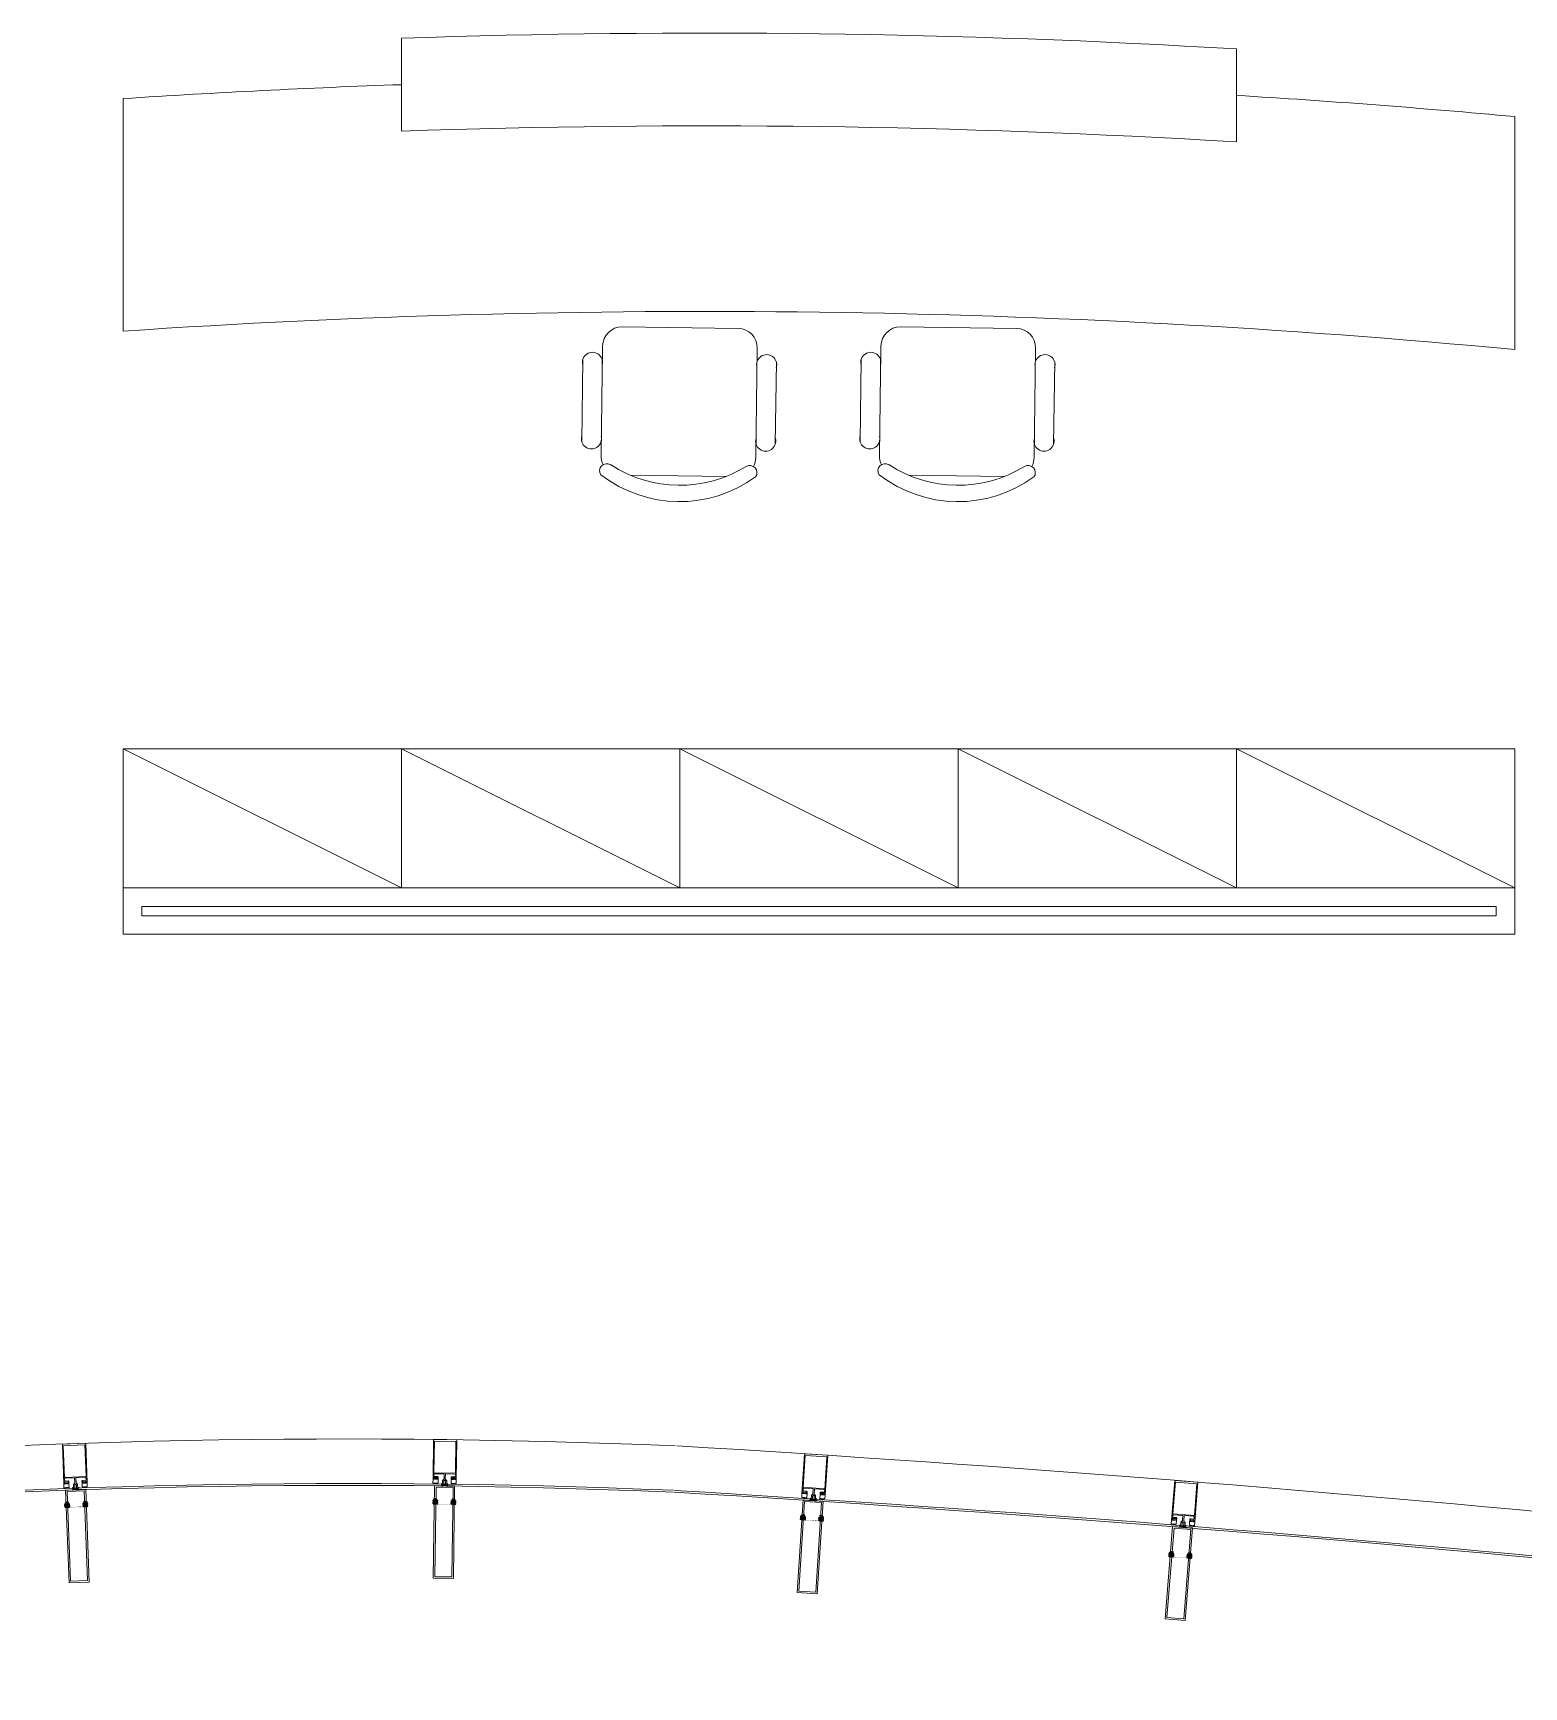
# Model space of a CAD drawing. Header units: millimetres. Extents: x 8275 to 147087, y -297470 to -191881.
# Drawn here: x 78029 to 82850, y -215011 to -209664 of the extents above; entities that cross this region are included whole.
import ezdxf

# ---------------------------------------------------------------- set-up
doc = ezdxf.new("R2010")
doc.units = ezdxf.units.MM
doc.header["$LTSCALE"] = 250
doc.header["$MEASUREMENT"] = 0
doc.layers.add('furniture', color=5, linetype='Continuous', lineweight=15)
doc.layers.add('win', color=4, linetype='Continuous', lineweight=20)

# ---------------------------------------------------------------- blocks, each defined once
blk = doc.blocks.new('CHAIR7')
for p, q in [((130.2, 382.1), (454, 382.1)), ((508, 304.8), (76.2, 304.8)), ((0, 228.6), (0, -228.6)), ((584.2, -189), (584.2, 189)), ((76.2, -304.8), (508, -304.8)), ((130.2, -381), (454, -381))]:
    blk.add_line(p, q)
for centre, radius, start, end in [((141.3, 344), 39.7, 73.7398, 286.2602), ((442.9, 344), 39.7, 253.7398, 106.2602), ((76.2, 228.6), 76.2, 90, 180), ((508, 228.6), 76.2, 62.41556, 90), ((567.6, 282.5), 27.9, 53.30994, 212.02741), ((122.5, 0), 498.9, 327.57575, 32.42425), ((177.8, 0), 508, 323.1301, 36.8699), ((76.2, -228.6), 76.2, 180, 270), ((141.3, -342.9), 39.7, 73.7398, 286.2602), ((442.9, -342.9), 39.7, 253.7398, 106.2602), ((508, -228.6), 76.2, 270, 297.58444), ((567.6, -282.5), 27.9, 147.97259, 306.69006)]:
    blk.add_arc(centre, radius, start, end)
blk = doc.blocks.new('storage')
at = {"layer": 'furniture', "linetype": 'ByBlock', "ltscale": 100}
blk.add_line((0, 450), (900, 0), dxfattribs=at)
blk.add_lwpolyline([(0, 0), (900, 0), (900, 450), (0, 450)], close=True, dxfattribs=at)

msp = doc.modelspace()

# ---------------------------------------------------------------- hatches: boundary and pattern name
at = {"layer": 'win', "extrusion": (9.77822e-05, -0.002687, 0.999996)}
h = msp.add_hatch(dxfattribs=at)
h.set_pattern_fill('AR-HBONE', color=256, scale=0.411184, angle=182.0841, style=0)
h.set_pattern_definition([(227.084094, (233868.2755, -156032.309), (0.084588303, -2.32447056), [4.934210527, -1.64473684]), (317.084094, (233867.1556, -156033.5135), (0.084588303, -2.32447056), [4.934210527, -1.64473684])])
h.paths.add_polyline_path([(78136.3, -214416.8), (78136.4, -214418.9), (78141.9, -214418.7), (78141.8, -214416.6)], flags=16)
h.paths.add_polyline_path([(78200.6, -214414.5), (78200.6, -214416.5), (78195.2, -214416.7), (78195.1, -214414.7)], flags=16)
edge = h.paths.add_edge_path()
edge.add_arc((78147.1, -214430.7), 0.685, -177.9159, 2.0841, ccw=False)
edge.add_arc((78145.7, -214430.8), 0.685, -177.9159, 2.0841, ccw=False)
edge.add_arc((78144.4, -214430.8), 0.685, -177.9159, 2.0841, ccw=False)
edge.add_arc((78143, -214430.9), 0.685, -177.9159, 2.0841, ccw=False)
edge.add_arc((78141.6, -214430.9), 0.685, -177.9159, 2.0841, ccw=False)
edge.add_arc((78140.2, -214431), 0.685, -177.9159, 2.0841, ccw=False)
edge.add_arc((78138.9, -214431), 0.685, -177.9159, 2.0841, ccw=False)
edge.add_arc((78137.5, -214431.1), 0.685, -177.9159, 2.0841, ccw=False)
edge.add_arc((78136.1, -214431.1), 0.685, -177.9159, 2.0841, ccw=False)
edge.add_arc((78134.8, -214431.2), 0.685, -177.9159, 2.0841, ccw=False)
edge.add_arc((78133.4, -214431.2), 0.685, -177.9159, 2.0841, ccw=False)
edge.add_arc((78132, -214431.3), 0.685, -177.9159, 2.0841, ccw=False)
edge.add_line((78131.3, -214431.3), (78130.9, -214419.1))
edge.add_line((78130.9, -214419.1), (78134.7, -214418.9))
edge.add_line((78134.7, -214418.9), (78134.7, -214416.9))
edge.add_line((78134.7, -214416.9), (78132.9, -214417))
edge.add_line((78132.9, -214417), (78134.4, -214413.5))
edge.add_line((78134.4, -214413.5), (78143.3, -214413.1))
edge.add_line((78143.3, -214413.1), (78145.2, -214416.5))
edge.add_line((78145.2, -214416.5), (78143.4, -214416.6))
edge.add_line((78143.4, -214416.6), (78143.5, -214418.6))
edge.add_line((78143.5, -214418.6), (78147.3, -214418.5))
edge.add_line((78147.3, -214418.5), (78147.8, -214430.7))
edge.add_arc((78190.8, -214429), 0.685, 182.0841, 362.0841)
edge.add_arc((78192.2, -214429), 0.685, 182.0841, 362.0841)
edge.add_arc((78193.6, -214428.9), 0.685, 182.0841, 362.0841)
edge.add_arc((78194.9, -214428.9), 0.685, 182.0841, 362.0841)
edge.add_arc((78196.3, -214428.8), 0.685, 182.0841, 362.0841)
edge.add_arc((78197.7, -214428.8), 0.685, 182.0841, 362.0841)
edge.add_arc((78199, -214428.7), 0.685, 182.0841, 362.0841)
edge.add_arc((78200.4, -214428.7), 0.685, 182.0841, 362.0841)
edge.add_arc((78201.8, -214428.6), 0.685, 182.0841, 362.0841)
edge.add_arc((78203.1, -214428.6), 0.685, 182.0841, 362.0841)
edge.add_arc((78204.5, -214428.5), 0.685, 182.0841, 362.0841)
edge.add_arc((78205.9, -214428.5), 0.685, 182.0841, 362.0841)
edge.add_line((78206.6, -214428.5), (78206.1, -214416.3))
edge.add_line((78206.1, -214416.3), (78202.3, -214416.5))
edge.add_line((78202.3, -214416.5), (78202.2, -214414.4))
edge.add_line((78202.2, -214414.4), (78204, -214414.4))
edge.add_line((78204, -214414.4), (78202.2, -214411))
edge.add_line((78202.2, -214411), (78193.3, -214411.3))
edge.add_line((78193.3, -214411.3), (78191.7, -214414.8))
edge.add_line((78191.7, -214414.8), (78193.4, -214414.7))
edge.add_line((78193.4, -214414.7), (78193.5, -214416.8))
edge.add_line((78193.5, -214416.8), (78189.7, -214416.9))
edge.add_line((78189.7, -214416.9), (78190.1, -214429.1))
at = {"layer": 'win', "extrusion": (-3.65573e-05, -0.002689, 0.999996)}
h = msp.add_hatch(dxfattribs=at)
h.set_pattern_fill('AR-HBONE', color=256, scale=0.411184, angle=179.221, style=0)
h.set_pattern_definition([(224.2209802, (237780.757, -163873.4179), (-0.031624517, -2.325794155), [4.934210527, -1.64473684]), (314.2209802, (237779.5782, -163874.565), (-0.031624517, -2.325794155), [4.934210527, -1.64473684])])
h.paths.add_polyline_path([(79326.9, -214406.3), (79326.8, -214408.3), (79332.3, -214408.4), (79332.4, -214406.3)], flags=16)
h.paths.add_polyline_path([(79391.2, -214407.1), (79391.2, -214409.2), (79385.7, -214409.1), (79385.7, -214407.1)], flags=16)
edge = h.paths.add_edge_path()
edge.add_arc((79337, -214420.7), 0.685, 179.221, 359.221, ccw=False)
edge.add_arc((79335.6, -214420.6), 0.685, 179.221, 359.221, ccw=False)
edge.add_arc((79334.2, -214420.6), 0.685, 179.221, 359.221, ccw=False)
edge.add_arc((79332.8, -214420.6), 0.685, 179.221, 359.221, ccw=False)
edge.add_arc((79331.5, -214420.6), 0.685, 179.221, 359.221, ccw=False)
edge.add_arc((79330.1, -214420.6), 0.685, 179.221, 359.221, ccw=False)
edge.add_arc((79328.7, -214420.5), 0.685, 179.221, 359.221, ccw=False)
edge.add_arc((79327.4, -214420.5), 0.685, 179.221, 359.221, ccw=False)
edge.add_arc((79326, -214420.5), 0.685, 179.221, 359.221, ccw=False)
edge.add_arc((79324.6, -214420.5), 0.685, 179.221, 359.221, ccw=False)
edge.add_arc((79323.3, -214420.5), 0.685, 179.221, 359.221, ccw=False)
edge.add_arc((79321.9, -214420.4), 0.685, 179.221, 359.221, ccw=False)
edge.add_line((79321.2, -214420.4), (79321.4, -214408.2))
edge.add_line((79321.4, -214408.2), (79325.2, -214408.3))
edge.add_line((79325.2, -214408.3), (79325.2, -214406.2))
edge.add_line((79325.2, -214406.2), (79323.4, -214406.2))
edge.add_line((79323.4, -214406.2), (79325.1, -214402.8))
edge.add_line((79325.1, -214402.8), (79334.1, -214402.9))
edge.add_line((79334.1, -214402.9), (79335.8, -214406.4))
edge.add_line((79335.8, -214406.4), (79334, -214406.3))
edge.add_line((79334, -214406.3), (79334, -214408.4))
edge.add_line((79334, -214408.4), (79337.8, -214408.5))
edge.add_line((79337.8, -214408.5), (79337.6, -214420.7))
edge.add_arc((79380.7, -214421.2), 0.685, 179.221, 359.221)
edge.add_arc((79382.1, -214421.2), 0.685, 179.221, 359.221)
edge.add_arc((79383.4, -214421.2), 0.685, 179.221, 359.221)
edge.add_arc((79384.8, -214421.2), 0.685, 179.221, 359.221)
edge.add_arc((79386.2, -214421.2), 0.685, 179.221, 359.221)
edge.add_arc((79387.6, -214421.3), 0.685, 179.221, 359.221)
edge.add_arc((79388.9, -214421.3), 0.685, 179.221, 359.221)
edge.add_arc((79390.3, -214421.3), 0.685, 179.221, 359.221)
edge.add_arc((79391.7, -214421.3), 0.685, 179.221, 359.221)
edge.add_arc((79393, -214421.3), 0.685, 179.221, 359.221)
edge.add_arc((79394.4, -214421.3), 0.685, 179.221, 359.221)
edge.add_arc((79395.8, -214421.4), 0.685, 179.221, 359.221)
edge.add_line((79396.5, -214421.4), (79396.6, -214409.3))
edge.add_line((79396.6, -214409.3), (79392.8, -214409.2))
edge.add_line((79392.8, -214409.2), (79392.8, -214407.1))
edge.add_line((79392.8, -214407.1), (79394.6, -214407.2))
edge.add_line((79394.6, -214407.2), (79393, -214403.7))
edge.add_line((79393, -214403.7), (79384.1, -214403.6))
edge.add_line((79384.1, -214403.6), (79382.3, -214407))
edge.add_line((79382.3, -214407), (79384.1, -214407))
edge.add_line((79384.1, -214407), (79384, -214409.1))
edge.add_line((79384, -214409.1), (79380.2, -214409))
edge.add_line((79380.2, -214409), (79380, -214421.2))
at = {"layer": 'win', "extrusion": (-0.000174917, -0.002683, 0.999996)}
h = msp.add_hatch(dxfattribs=at)
h.set_pattern_fill('AR-HBONE', color=256, scale=0.411184, angle=176.2701, style=0)
h.set_pattern_definition([(221.2700721, (241361.2616, -172148.3746), (-0.151315156, -2.321082137), [4.934210527, -1.64473684]), (311.2700721, (241360.0254, -172149.4595), (-0.151315156, -2.321082137), [4.934210527, -1.64473684])])
h.paths.add_polyline_path([(80516, -214456.9), (80515.9, -214459), (80521.4, -214459.4), (80521.5, -214457.3)], flags=16)
h.paths.add_polyline_path([(80580.2, -214461.1), (80580.1, -214463.2), (80574.6, -214462.8), (80574.7, -214460.8)], flags=16)
edge = h.paths.add_edge_path()
edge.add_arc((80525.4, -214471.9), 0.685, 176.2701, 356.2701, ccw=False)
edge.add_arc((80524, -214471.8), 0.685, 176.2701, 356.2701, ccw=False)
edge.add_arc((80522.6, -214471.7), 0.685, 176.2701, 356.2701, ccw=False)
edge.add_arc((80521.3, -214471.6), 0.685, 176.2701, 356.2701, ccw=False)
edge.add_arc((80519.9, -214471.5), 0.685, 176.2701, 356.2701, ccw=False)
edge.add_arc((80518.5, -214471.4), 0.685, 176.2701, 356.2701, ccw=False)
edge.add_arc((80517.2, -214471.3), 0.685, 176.2701, 356.2701, ccw=False)
edge.add_arc((80515.8, -214471.2), 0.685, 176.2701, 356.2701, ccw=False)
edge.add_arc((80514.4, -214471.1), 0.685, 176.2701, 356.2701, ccw=False)
edge.add_arc((80513.1, -214471), 0.685, 176.2701, 356.2701, ccw=False)
edge.add_arc((80511.7, -214471), 0.685, 176.2701, 356.2701, ccw=False)
edge.add_arc((80510.3, -214470.9), 0.685, 176.2701, 356.2701, ccw=False)
edge.add_line((80509.6, -214470.8), (80510.4, -214458.6))
edge.add_line((80510.4, -214458.6), (80514.3, -214458.9))
edge.add_line((80514.3, -214458.9), (80514.4, -214456.8))
edge.add_line((80514.4, -214456.8), (80512.6, -214456.7))
edge.add_line((80512.6, -214456.7), (80514.5, -214453.4))
edge.add_line((80514.5, -214453.4), (80523.4, -214454))
edge.add_line((80523.4, -214454), (80524.9, -214457.5))
edge.add_line((80524.9, -214457.5), (80523.2, -214457.4))
edge.add_line((80523.2, -214457.4), (80523, -214459.5))
edge.add_line((80523, -214459.5), (80526.8, -214459.7))
edge.add_line((80526.8, -214459.7), (80526.1, -214471.9))
edge.add_arc((80569, -214474.6), 0.685, 176.2701, 356.2701)
edge.add_arc((80570.4, -214474.7), 0.685, 176.2701, 356.2701)
edge.add_arc((80571.8, -214474.8), 0.685, 176.2701, 356.2701)
edge.add_arc((80573.1, -214474.9), 0.685, 176.2701, 356.2701)
edge.add_arc((80574.5, -214475), 0.685, 176.2701, 356.2701)
edge.add_arc((80575.9, -214475.1), 0.685, 176.2701, 356.2701)
edge.add_arc((80577.2, -214475.1), 0.685, 176.2701, 356.2701)
edge.add_arc((80578.6, -214475.2), 0.685, 176.2701, 356.2701)
edge.add_arc((80580, -214475.3), 0.685, 176.2701, 356.2701)
edge.add_arc((80581.3, -214475.4), 0.685, 176.2701, 356.2701)
edge.add_arc((80582.7, -214475.5), 0.685, 176.2701, 356.2701)
edge.add_arc((80584.1, -214475.6), 0.685, 176.2701, 356.2701)
edge.add_line((80584.8, -214475.6), (80585.6, -214463.5))
edge.add_line((80585.6, -214463.5), (80581.7, -214463.3))
edge.add_line((80581.7, -214463.3), (80581.9, -214461.2))
edge.add_line((80581.9, -214461.2), (80583.6, -214461.4))
edge.add_line((80583.6, -214461.4), (80582.2, -214457.8))
edge.add_line((80582.2, -214457.8), (80573.3, -214457.2))
edge.add_line((80573.3, -214457.2), (80571.3, -214460.6))
edge.add_line((80571.3, -214460.6), (80573.1, -214460.7))
edge.add_line((80573.1, -214460.7), (80573, -214462.7))
edge.add_line((80573, -214462.7), (80569.1, -214462.5))
edge.add_line((80569.1, -214462.5), (80568.4, -214474.6))
at = {"layer": 'win', "extrusion": (-0.000214403, -0.00268, 0.999996)}
h = msp.add_hatch(dxfattribs=at)
h.set_pattern_fill('AR-HBONE', color=256, scale=0.411184, angle=175.4264, style=0)
h.set_pattern_definition([(220.4264398, (243158.0578, -174640.7547), (-0.185473506, -2.318602627), [4.934210527, -1.64473684]), (310.4264398, (243156.8058, -174641.8212), (-0.185473506, -2.318602627), [4.934210527, -1.64473684])])
h.paths.add_polyline_path([(81707.3, -214576.5), (81707.2, -214578.6), (81712.6, -214579), (81712.8, -214577)], flags=16)
h.paths.add_polyline_path([(81771.4, -214581.6), (81771.3, -214583.7), (81765.8, -214583.3), (81766, -214581.2)], flags=16)
edge = h.paths.add_edge_path()
edge.add_arc((81716.4, -214591.6), 0.685, 175.4264, 355.4264, ccw=False)
edge.add_arc((81715.1, -214591.4), 0.685, 175.4264, 355.4264, ccw=False)
edge.add_arc((81713.7, -214591.3), 0.685, 175.4264, 355.4264, ccw=False)
edge.add_arc((81712.3, -214591.2), 0.685, 175.4264, 355.4264, ccw=False)
edge.add_arc((81711, -214591.1), 0.685, 175.4264, 355.4264, ccw=False)
edge.add_arc((81709.6, -214591), 0.685, 175.4264, 355.4264, ccw=False)
edge.add_arc((81708.2, -214590.9), 0.685, 175.4264, 355.4264, ccw=False)
edge.add_arc((81706.9, -214590.8), 0.685, 175.4264, 355.4264, ccw=False)
edge.add_arc((81705.5, -214590.7), 0.685, 175.4264, 355.4264, ccw=False)
edge.add_arc((81704.2, -214590.6), 0.685, 175.4264, 355.4264, ccw=False)
edge.add_arc((81702.8, -214590.5), 0.685, 175.4264, 355.4264, ccw=False)
edge.add_arc((81701.4, -214590.4), 0.685, 175.4264, 355.4264, ccw=False)
edge.add_line((81700.7, -214590.3), (81701.7, -214578.1))
edge.add_line((81701.7, -214578.1), (81705.5, -214578.4))
edge.add_line((81705.5, -214578.4), (81705.7, -214576.4))
edge.add_line((81705.7, -214576.4), (81703.9, -214576.2))
edge.add_line((81703.9, -214576.2), (81705.8, -214573))
edge.add_line((81705.8, -214573), (81714.7, -214573.7))
edge.add_line((81714.7, -214573.7), (81716.2, -214577.2))
edge.add_line((81716.2, -214577.2), (81714.4, -214577.1))
edge.add_line((81714.4, -214577.1), (81714.3, -214579.1))
edge.add_line((81714.3, -214579.1), (81718.1, -214579.4))
edge.add_line((81718.1, -214579.4), (81717.1, -214591.6))
edge.add_arc((81760.1, -214595), 0.685, 175.4264, 355.4264)
edge.add_arc((81761.4, -214595.1), 0.685, 175.4264, 355.4264)
edge.add_arc((81762.8, -214595.2), 0.685, 175.4264, 355.4264)
edge.add_arc((81764.2, -214595.3), 0.685, 175.4264, 355.4264)
edge.add_arc((81765.5, -214595.4), 0.685, 175.4264, 355.4264)
edge.add_arc((81766.9, -214595.5), 0.685, 175.4264, 355.4264)
edge.add_arc((81768.3, -214595.6), 0.685, 175.4264, 355.4264)
edge.add_arc((81769.6, -214595.7), 0.685, 175.4264, 355.4264)
edge.add_arc((81771, -214595.8), 0.685, 175.4264, 355.4264)
edge.add_arc((81772.4, -214595.9), 0.685, 175.4264, 355.4264)
edge.add_arc((81773.7, -214596.1), 0.685, 175.4264, 355.4264)
edge.add_arc((81775.1, -214596.2), 0.685, 175.4264, 355.4264)
edge.add_line((81775.8, -214596.2), (81776.7, -214584.1))
edge.add_line((81776.7, -214584.1), (81772.9, -214583.8))
edge.add_line((81772.9, -214583.8), (81773.1, -214581.8))
edge.add_line((81773.1, -214581.8), (81774.9, -214581.9))
edge.add_line((81774.9, -214581.9), (81773.5, -214578.4))
edge.add_line((81773.5, -214578.4), (81764.6, -214577.7))
edge.add_line((81764.6, -214577.7), (81762.6, -214580.9))
edge.add_line((81762.6, -214580.9), (81764.3, -214581.1))
edge.add_line((81764.3, -214581.1), (81764.2, -214583.1))
edge.add_line((81764.2, -214583.1), (81760.3, -214582.8))
edge.add_line((81760.3, -214582.8), (81759.4, -214594.9))

# ---------------------------------------------------------------- linework, layer by layer
at = {"layer": 'furniture', "linetype": 'ByBlock', "ltscale": 100}
for p, q in [((79220.3, -209980.8, -3228.7), (79220.3, -209680.6, -3228.7)), ((81920.3, -210015.8, -3228.7), (81920.3, -209715.2, -3228.7)), ((78320.3, -209875.8, -3228.7), (78320.3, -210627.5, -3228.7)), ((82820.3, -209933.9, -3228.7), (82820.3, -210687.2, -3228.7))]:
    msp.add_line(p, q, dxfattribs=at)
at = {"layer": 'furniture', "linetype": 'ByBlock', "ltscale": 100, "elevation": -3228.7}
msp.add_lwpolyline([(78320.3, -212427.5), (82820.3, -212427.5), (82820.3, -212577.5), (78320.3, -212577.5)], close=True, dxfattribs=at)
at = {"layer": 'furniture', "linetype": 'ByBlock', "ltscale": 100}
for radius, start, end in [(28746.8, 86.57324, 91.95709), (28596.8, 91.96736, 93.77292), (28596.8, 84.74674, 86.55525), (28446.8, 86.53706, 91.97774), (27846.8, 84.60484, 93.87469)]:
    msp.add_arc((80202.1, -238410.6, -3228.7), radius, start, end, dxfattribs=at)
at = {"layer": 'win', "extrusion": (-3.65573e-05, -0.002689, 0.999996)}
for p, q in [((79350.1, -214359.6, -25929.4), (79348.7, -214360.9, -25929.4)), ((79348.8, -214352.7, -25929.4), (79350.2, -214354.1, -25929.4)), ((79350.2, -214354.1, -25929.4), (79350.1, -214359.6, -25929.4)), ((79370.7, -214353, -25929.4), (79369.3, -214354.4, -25929.4)), ((79369.3, -214354.4, -25929.4), (79369.3, -214359.8, -25929.4)), ((79369.3, -214359.8, -25929.4), (79370.6, -214361.2, -25929.4))]:
    msp.add_line(p, q, dxfattribs=at)
at = {"layer": 'win', "extrusion": (9.77822e-05, -0.002687, 0.999996)}
for p, q in [((78155.6, -214366.2, -24462.9), (78157.1, -214367.6, -24462.9)), ((78157.3, -214373, -24462.9), (78155.9, -214374.5, -24462.9)), ((78157.1, -214367.6, -24462.9), (78157.3, -214373, -24462.9)), ((78177.6, -214365.4, -24462.9), (78176.2, -214366.9, -24462.9)), ((78176.2, -214366.9, -24462.9), (78176.4, -214372.3, -24462.9)), ((78176.4, -214372.3, -24462.9), (78177.8, -214373.7, -24462.9))]:
    msp.add_line(p, q, dxfattribs=at)
at = {"layer": 'win', "extrusion": (-0.000174917, -0.002683, 0.999996)}
for p, q in [((80541.9, -214407.3, -27513.2), (80540.5, -214408.5, -27513.2)), ((80541, -214400.3, -27513.2), (80542.3, -214401.8, -27513.2)), ((80542.3, -214401.8, -27513.2), (80541.9, -214407.3, -27513.2)), ((80561.4, -214403, -27513.2), (80561.1, -214408.5, -27513.2)), ((80561.1, -214408.5, -27513.2), (80562.4, -214410, -27513.2)), ((80562.9, -214401.8, -27513.2), (80561.4, -214403, -27513.2))]:
    msp.add_line(p, q, dxfattribs=at)
at = {"layer": 'win', "extrusion": (-0.000214403, -0.00268, 0.999996)}
for p, q in [((81736.7, -214493.3, -40165.4), (81735.2, -214494.5, -40165.4)), ((81735.9, -214486.4, -40165.3), (81737.1, -214487.8, -40165.3)), ((81737.1, -214487.8, -40165.3), (81736.7, -214493.3, -40165.4)), ((81756.3, -214489.4, -40165.3), (81755.8, -214494.8, -40165.4)), ((81755.8, -214494.8, -40165.4), (81757.1, -214496.3, -40165.4)), ((81757.7, -214488.1, -40165.3), (81756.3, -214489.4, -40165.3))]:
    msp.add_line(p, q, dxfattribs=at)
at = {"layer": 'win'}
for points, elevation in [([(78380.3, -212487.5), (82760.3, -212487.5), (82760.3, -212517.5), (78380.3, -212517.5)], -3228.7), ([(79388.1, -214660.4), (79392.2, -214360.4), (79327.2, -214359.6), (79323.1, -214659.5)], -25929.4), ([(78210.2, -214671.6), (78199.3, -214371.8), (78134.4, -214374.2), (78145.3, -214674)], -24462.9), ([(78205.1, -214666.8), (78194.5, -214377), (78139.6, -214379), (78150.1, -214668.8)], -24462.9), ([(79383.2, -214655.3), (79387.1, -214365.4), (79332.1, -214364.6), (79328.2, -214654.6)], -25929.4), ([(80564.4, -214709.6), (80583.9, -214410.3), (80519.1, -214406.1), (80499.5, -214705.4)], -27513.2), ([(80559.7, -214704.3), (80578.6, -214414.9), (80523.7, -214411.4), (80504.9, -214700.8)], -27513.2), ([(81754.7, -214796), (81778.6, -214496.9), (81713.8, -214491.8), (81689.9, -214790.8)], -40165.4), ([(81750.1, -214790.6), (81773.2, -214501.5), (81718.4, -214497.1), (81695.3, -214786.2)], -40165.4)]:
    msp.add_lwpolyline(points, close=True, dxfattribs=dict(at, elevation=elevation))
at = {"layer": 'win', "extrusion": (9.77822e-05, -0.002687, 0.999996), "elevation": -23877.8}
msp.add_lwpolyline([(78171.6, -214426.9), (78172.2, -214427.5), (78171.6, -214428), (78171.7, -214430.8), (78172.3, -214431.3), (78171.8, -214431.9), (78171.9, -214434.6), (78172.4, -214435.1, 0.960671), (78176, -214434.9), (78175.5, -214422.3, 0.198912), (78174.7, -214420.5), (78171.3, -214417.3, -0.198912), (78170.5, -214415.6), (78169.9, -214399.8), (78200.3, -214398.7, -0.414214), (78202.9, -214401.1), (78203, -214405.1, -0.414214), (78200.6, -214407.6), (78191.9, -214407.9, 0.414214), (78189.5, -214410.5), (78189.7, -214416.9), (78193.6, -214416.8), (78193.5, -214414.7), (78191.7, -214414.8), (78191.6, -214411.4), (78203.9, -214410.9), (78204, -214414.4), (78202.3, -214414.4), (78202.3, -214416.5), (78206.2, -214416.3), (78201.5, -214287.7), (78126.2, -214290.5), (78130.8, -214419.1), (78134.7, -214418.9), (78134.6, -214416.9), (78132.8, -214417), (78132.7, -214413.5), (78145, -214413.1), (78145.1, -214416.5), (78143.4, -214416.6), (78143.4, -214418.6), (78147.3, -214418.5), (78147, -214412, 0.414214), (78144.5, -214409.7), (78135.7, -214410, -0.414214), (78133.2, -214407.6), (78133, -214403.6, -0.414214), (78135.4, -214401.1), (78165.8, -214400), (78166.4, -214415.8, -0.198912), (78165.7, -214417.5), (78162.5, -214421, 0.198912), (78161.8, -214422.8), (78162.3, -214435.4, 0.960671), (78165.9, -214435.4), (78166.4, -214434.8), (78166.3, -214432.1), (78165.7, -214431.5), (78166.2, -214431), (78166.1, -214428.2), (78165.6, -214427.7), (78166.1, -214427.1), (78166, -214424.4), (78165.4, -214423.9), (78168.6, -214420.5), (78172, -214423.6), (78171.5, -214424.2)], format="xyb", close=True, dxfattribs=at)
for points in [[(78129.1, -214295.8), (78132.8, -214398.4), (78202.7, -214395.9), (78199, -214293.3)], [(78136.3, -214416.8), (78136.4, -214418.9), (78141.9, -214418.7), (78141.8, -214416.6)], [(78200.6, -214414.5), (78200.6, -214416.5), (78195.2, -214416.7), (78195.1, -214414.7)]]:
    msp.add_lwpolyline(points, close=True, dxfattribs=at)
at = {"layer": 'win', "extrusion": (-3.65573e-05, -0.002689, 0.999996), "elevation": -25354.6}
msp.add_lwpolyline([(79361.6, -214418.1), (79362.2, -214418.7), (79361.6, -214419.2), (79361.6, -214421.9), (79362.1, -214422.5), (79361.5, -214423), (79361.5, -214425.8), (79362.1, -214426.3, 0.960671), (79365.6, -214426.2), (79365.8, -214413.6, 0.198912), (79365.1, -214411.9), (79361.8, -214408.5, -0.198912), (79361.1, -214406.7), (79361.3, -214391), (79391.7, -214391.4, -0.414214), (79394.2, -214393.9), (79394.1, -214397.8, -0.414214), (79391.6, -214400.3), (79382.8, -214400.2, 0.414214), (79380.3, -214402.6), (79380.2, -214409), (79384.1, -214409.1), (79384.1, -214407), (79382.3, -214407), (79382.4, -214403.6), (79394.7, -214403.7), (79394.7, -214407.2), (79392.9, -214407.1), (79392.8, -214409.2), (79396.7, -214409.3), (79398.4, -214280.6), (79323.1, -214279.5), (79321.3, -214408.2), (79325.1, -214408.3), (79325.2, -214406.2), (79323.4, -214406.2), (79323.4, -214402.8), (79335.8, -214402.9), (79335.7, -214406.4), (79333.9, -214406.3), (79333.9, -214408.4), (79337.8, -214408.5), (79337.8, -214402, 0.414214), (79335.4, -214399.5), (79326.6, -214399.4, -0.414214), (79324.2, -214396.9), (79324.3, -214392.9, -0.414214), (79326.8, -214390.5), (79357.2, -214390.9), (79357, -214406.7, -0.198912), (79356.2, -214408.4), (79352.8, -214411.7, 0.198912), (79352.1, -214413.5), (79351.9, -214426.1, 0.960671), (79355.5, -214426.2), (79356, -214425.7), (79356.1, -214423), (79355.5, -214422.4), (79356.1, -214421.9), (79356.1, -214419.1), (79355.6, -214418.6), (79356.1, -214418), (79356.2, -214415.3), (79355.6, -214414.7), (79359, -214411.5), (79362.2, -214414.8), (79361.6, -214415.4)], format="xyb", close=True, dxfattribs=at)
for points in [[(79325.7, -214285.1), (79324.3, -214387.7), (79394.2, -214388.7), (79395.6, -214286)], [(79326.9, -214406.3), (79326.8, -214408.3), (79332.3, -214408.4), (79332.4, -214406.3)], [(79391.2, -214407.1), (79391.2, -214409.2), (79385.7, -214409.1), (79385.7, -214407.1)]]:
    msp.add_lwpolyline(points, close=True, dxfattribs=at)
at = {"layer": 'win', "extrusion": (-0.000174917, -0.002683, 0.999996), "elevation": -26950.6}
msp.add_lwpolyline([(80550.1, -214470.6), (80550.6, -214471.2), (80550.1, -214471.7), (80549.9, -214474.4), (80550.4, -214475), (80549.8, -214475.5), (80549.6, -214478.2), (80550.1, -214478.8, 0.960671), (80553.7, -214478.9), (80554.5, -214466.3, 0.198912), (80553.9, -214464.5), (80550.8, -214461, -0.198912), (80550.2, -214459.2), (80551.2, -214443.4), (80581.6, -214445.4, -0.414214), (80583.9, -214448), (80583.6, -214452, -0.414214), (80581, -214454.3), (80572.2, -214453.7, 0.414214), (80569.6, -214456), (80569.2, -214462.5), (80573, -214462.7), (80573.2, -214460.7), (80571.4, -214460.6), (80571.6, -214457.1), (80583.9, -214457.9), (80583.7, -214461.4), (80581.9, -214461.2), (80581.8, -214463.3), (80585.6, -214463.5), (80594, -214335.1), (80518.8, -214330.2), (80510.4, -214458.6), (80514.2, -214458.9), (80514.3, -214456.8), (80512.6, -214456.7), (80512.8, -214453.3), (80525.1, -214454.1), (80524.9, -214457.5), (80523.1, -214457.4), (80523, -214459.5), (80526.8, -214459.7), (80527.2, -214453.3, 0.414214), (80524.9, -214450.7), (80516.2, -214450.1, -0.414214), (80513.9, -214447.5), (80514.1, -214443.5, -0.414214), (80516.7, -214441.2), (80547.1, -214443.2), (80546.1, -214458.9, -0.198912), (80545.2, -214460.6), (80541.7, -214463.7, 0.198912), (80540.8, -214465.4), (80540, -214478, 0.960671), (80543.6, -214478.4), (80544.2, -214477.9), (80544.3, -214475.1), (80543.8, -214474.6), (80544.4, -214474), (80544.6, -214471.3), (80544.1, -214470.7), (80544.7, -214470.2), (80544.8, -214467.5), (80544.3, -214466.9), (80547.8, -214463.8), (80550.9, -214467.3), (80550.3, -214467.8)], format="xyb", close=True, dxfattribs=at)
for points in [[(80521.1, -214335.9), (80514.5, -214438.3), (80584.2, -214442.9), (80590.9, -214340.4)], [(80516, -214456.9), (80515.9, -214459), (80521.4, -214459.4), (80521.5, -214457.3)], [(80580.2, -214461.1), (80580.1, -214463.2), (80574.6, -214462.8), (80574.7, -214460.8)]]:
    msp.add_lwpolyline(points, close=True, dxfattribs=at)
at = {"layer": 'win', "extrusion": (9.77822e-05, -0.002687, 0.999996), "elevation": -23879.2}
for points in [[(78147.8, -214430.7, -1), (78146.4, -214430.7, -1), (78145, -214430.8, -1), (78143.7, -214430.8, -1), (78142.3, -214430.9, -1), (78140.9, -214430.9, -1), (78139.6, -214431, -1), (78138.2, -214431, -1), (78136.8, -214431.1, -1), (78135.4, -214431.1, -1), (78134.1, -214431.2, -1), (78132.7, -214431.2, -1), (78131.3, -214431.3), (78130.9, -214419.1), (78134.7, -214418.9), (78134.6, -214416.9), (78132.9, -214417), (78134.4, -214413.5), (78143.3, -214413.1), (78145.2, -214416.5), (78143.4, -214416.6), (78143.4, -214418.6), (78147.3, -214418.5), (78147.8, -214430.7)], [(78190.1, -214429.1, 1), (78191.5, -214429, 1), (78192.9, -214429, 1), (78194.2, -214428.9, 1), (78195.6, -214428.9, 1), (78197, -214428.8, 1), (78198.3, -214428.8, 1), (78199.7, -214428.7, 1), (78201.1, -214428.7, 1), (78202.5, -214428.6, 1), (78203.8, -214428.6, 1), (78205.2, -214428.5, 1), (78206.6, -214428.5), (78206.1, -214416.3), (78202.3, -214416.5), (78202.2, -214414.4), (78204, -214414.4), (78202.2, -214411), (78193.3, -214411.3), (78191.7, -214414.8), (78193.4, -214414.7), (78193.5, -214416.8), (78189.7, -214416.9), (78190.1, -214429.1)]]:
    msp.add_lwpolyline(points, format="xyb", dxfattribs=at)
at = {"layer": 'win', "extrusion": (-3.65573e-05, -0.002689, 0.999996), "elevation": -25355.9}
for points in [[(79337.6, -214420.7, -1), (79336.3, -214420.6, -1), (79334.9, -214420.6, -1), (79333.5, -214420.6, -1), (79332.2, -214420.6, -1), (79330.8, -214420.6, -1), (79329.4, -214420.6, -1), (79328.1, -214420.5, -1), (79326.7, -214420.5, -1), (79325.3, -214420.5, -1), (79323.9, -214420.5, -1), (79322.6, -214420.5, -1), (79321.2, -214420.4), (79321.4, -214408.2), (79325.1, -214408.3), (79325.2, -214406.2), (79323.4, -214406.2), (79325.1, -214402.8), (79334.1, -214402.9), (79335.8, -214406.4), (79333.9, -214406.3), (79333.9, -214408.4), (79337.8, -214408.5), (79337.6, -214420.7)], [(79380, -214421.2, 1), (79381.4, -214421.2, 1), (79382.8, -214421.2, 1), (79384.1, -214421.2, 1), (79385.5, -214421.2, 1), (79386.9, -214421.2, 1), (79388.2, -214421.3, 1), (79389.6, -214421.3, 1), (79391, -214421.3, 1), (79392.4, -214421.3, 1), (79393.7, -214421.3, 1), (79395.1, -214421.4, 1), (79396.5, -214421.4), (79396.6, -214409.3), (79392.8, -214409.2), (79392.8, -214407.1), (79394.6, -214407.2), (79393, -214403.7), (79384.1, -214403.6), (79382.3, -214407), (79384.1, -214407), (79384, -214409.1), (79380.2, -214409), (79380, -214421.2)]]:
    msp.add_lwpolyline(points, format="xyb", dxfattribs=at)
at = {"layer": 'win', "extrusion": (-0.000214403, -0.00268, 0.999996), "elevation": -39606.5}
msp.add_lwpolyline([(81741.2, -214590.6), (81741.7, -214591.2), (81741.1, -214591.7), (81740.9, -214594.5), (81741.4, -214595.1), (81740.8, -214595.6), (81740.6, -214598.3), (81741.1, -214598.9, 0.960671), (81744.7, -214599), (81745.7, -214586.5, 0.198912), (81745.1, -214584.7), (81742, -214581.1, -0.198912), (81741.4, -214579.3), (81742.7, -214563.5), (81773, -214566, -0.414214), (81775.3, -214568.6), (81775, -214572.6, -0.414214), (81772.3, -214574.8), (81763.6, -214574.1, 0.414214), (81760.9, -214576.4), (81760.4, -214582.8), (81764.2, -214583.1), (81764.4, -214581.1), (81762.6, -214580.9), (81762.9, -214577.5), (81775.2, -214578.5), (81774.9, -214581.9), (81773.1, -214581.8), (81773, -214583.8), (81776.8, -214584.1), (81787.1, -214455.8), (81711.9, -214449.8), (81701.7, -214578.1), (81705.5, -214578.4), (81705.6, -214576.4), (81703.9, -214576.2), (81704.1, -214572.8), (81716.4, -214573.8), (81716.2, -214577.2), (81714.4, -214577.1), (81714.2, -214579.1), (81718, -214579.4), (81718.6, -214573, 0.414214), (81716.3, -214570.4), (81707.6, -214569.7, -0.414214), (81705.3, -214567), (81705.6, -214563, -0.414214), (81708.3, -214560.8), (81738.6, -214563.2), (81737.3, -214578.9, -0.198912), (81736.5, -214580.6), (81732.9, -214583.7, 0.198912), (81732, -214585.4), (81731, -214597.9, 0.960671), (81734.5, -214598.4), (81735.1, -214597.9), (81735.4, -214595.1), (81734.9, -214594.5), (81735.4, -214594), (81735.7, -214591.3), (81735.2, -214590.7), (81735.8, -214590.2), (81736, -214587.5), (81735.5, -214586.9), (81739, -214583.9), (81742, -214587.4), (81741.4, -214587.9)], format="xyb", close=True, dxfattribs=at)
for points in [[(81714.2, -214455.5), (81706, -214557.9), (81775.7, -214563.4), (81783.9, -214461.1)], [(81707.3, -214576.5), (81707.2, -214578.6), (81712.6, -214579), (81712.8, -214577)], [(81771.4, -214581.6), (81771.3, -214583.7), (81765.8, -214583.3), (81766, -214581.2)]]:
    msp.add_lwpolyline(points, close=True, dxfattribs=at)
at = {"layer": 'win', "extrusion": (-0.000174917, -0.002683, 0.999996), "elevation": -26951.9}
for points in [[(80526.1, -214471.9, -1), (80524.7, -214471.8, -1), (80523.3, -214471.7, -1), (80522, -214471.6, -1), (80520.6, -214471.5, -1), (80519.2, -214471.5, -1), (80517.8, -214471.4, -1), (80516.5, -214471.3, -1), (80515.1, -214471.2, -1), (80513.7, -214471.1, -1), (80512.4, -214471, -1), (80511, -214470.9, -1), (80509.6, -214470.8), (80510.4, -214458.6), (80514.2, -214458.9), (80514.3, -214456.8), (80512.6, -214456.7), (80514.5, -214453.4), (80523.4, -214454), (80524.9, -214457.5), (80523.1, -214457.4), (80523, -214459.5), (80526.8, -214459.7), (80526.1, -214471.9)], [(80568.4, -214474.6, 1), (80569.7, -214474.7, 1), (80571.1, -214474.7, 1), (80572.5, -214474.8, 1), (80573.8, -214474.9, 1), (80575.2, -214475, 1), (80576.6, -214475.1, 1), (80577.9, -214475.2, 1), (80579.3, -214475.3, 1), (80580.7, -214475.4, 1), (80582, -214475.5, 1), (80583.4, -214475.5, 1), (80584.8, -214475.6), (80585.6, -214463.5), (80581.7, -214463.3), (80581.9, -214461.2), (80583.6, -214461.4), (80582.2, -214457.8), (80573.3, -214457.2), (80571.3, -214460.6), (80573.1, -214460.7), (80573, -214462.7), (80569.1, -214462.5), (80568.4, -214474.6)]]:
    msp.add_lwpolyline(points, format="xyb", dxfattribs=at)
at = {"layer": 'win', "extrusion": (-0.000214403, -0.00268, 0.999996), "elevation": -39607.8}
for points in [[(81717.1, -214591.6, -1), (81715.8, -214591.5, -1), (81714.4, -214591.4, -1), (81713, -214591.3, -1), (81711.7, -214591.2, -1), (81710.3, -214591.1, -1), (81708.9, -214591, -1), (81707.6, -214590.8, -1), (81706.2, -214590.7, -1), (81704.8, -214590.6, -1), (81703.5, -214590.5, -1), (81702.1, -214590.4, -1), (81700.7, -214590.3), (81701.7, -214578.1), (81705.5, -214578.4), (81705.6, -214576.4), (81703.9, -214576.2), (81705.8, -214573), (81714.7, -214573.7), (81716.2, -214577.2), (81714.4, -214577.1), (81714.2, -214579.1), (81718.1, -214579.4), (81717.1, -214591.6)], [(81759.4, -214594.9, 1), (81760.7, -214595, 1), (81762.1, -214595.1, 1), (81763.5, -214595.2, 1), (81764.8, -214595.3, 1), (81766.2, -214595.5, 1), (81767.6, -214595.6, 1), (81768.9, -214595.7, 1), (81770.3, -214595.8, 1), (81771.7, -214595.9, 1), (81773, -214596, 1), (81774.4, -214596.1, 1), (81775.8, -214596.2), (81776.7, -214584.1), (81772.9, -214583.8), (81773.1, -214581.8), (81774.9, -214581.9), (81773.5, -214578.4), (81764.6, -214577.7), (81762.6, -214580.9), (81764.3, -214581.1), (81764.2, -214583.1), (81760.3, -214582.8), (81759.4, -214594.9)]]:
    msp.add_lwpolyline(points, format="xyb", dxfattribs=at)
at = {"layer": 'win'}
for centre, radius, start, end in [((79039.8, -239804.8, -40874.3), 25595.7, 87.61364, 102.71531), ((75126.2, -297950.5, -491718.4), 83867.3, 82.185186, 86.592407), ((79039.8, -239804.8, -40874.3), 25451.7, 87.61364, 102.71531), ((79039.8, -239804.8, -40874.3), 25445.7, 87.61364, 102.71531), ((75126.2, -297950.5, -491718.4), 83717.3, 82.185186, 86.592407), ((75126.2, -297950.5, -491718.4), 83723.3, 82.185186, 86.592407)]:
    msp.add_arc(centre, radius, start, end, dxfattribs=at)
at = {"layer": 'win', "extrusion": (-3.65573e-05, -0.002689, 0.999996)}
for centre, radius, start, end in [((79358, -214485, -25355.9), 56, 77.9352, 100.5068), ((79357.9, -214487.7, -25355.9), 59.5, 79.5934, 98.8485), ((79351.8, -214449.7, -25355.9), 23.7, 89.8036, 96.4528), ((79351.6, -214438.3, -25355.9), 11.8, 88.4906, 102.1423), ((79352.4, -214445.7, -25355.9), 18.7, 90.683, 99.9823), ((79357.9, -214488.6, -25355.9), 61, 80.1699, 98.272), ((79355.1, -214465.4, -25355.9), 38.2, 94.0272, 99.0529), ((79355.3, -214681.8, -25355.9), 254.6, 88.4105, 90.0314), ((79357.7, -214506, -25355.9), 79.4, 86.7868, 91.6552), ((79357.9, -214488.1, -25355.9), 62, 86.2327, 92.2092), ((79358.3, -214459.7, -25355.9), 34.1, 84.6081, 93.8338), ((79362.8, -214454.8, -25355.9), 27.3, 78.2502, 85.2508), ((79364.1, -214448.8, -25355.9), 21.7, 78.8477, 86.779), ((79365.6, -214436.2, -25355.9), 9.46, 73.3458, 90.4998), ((79364.9, -214441.9, -25355.9), 15.6, 77.0838, 87.2174)]:
    msp.add_arc(centre, radius, start, end, dxfattribs=at)
at = {"layer": 'win', "extrusion": (9.77822e-05, -0.002687, 0.999996)}
for centre, radius, start, end in [((78171.3, -214493.9, -23879.2), 56, 80.7983, 103.3699), ((78171.4, -214496.6, -23879.2), 59.5, 82.4565, 101.7117), ((78163.4, -214459, -23879.2), 23.7, 92.6668, 99.316), ((78162.6, -214447.6, -23879.2), 11.8, 91.3537, 105.0054), ((78171.4, -214497.5, -23879.2), 61, 83.033, 101.1351), ((78163.7, -214454.9, -23879.2), 18.7, 93.5461, 102.8454), ((78167.5, -214474.5, -23879.2), 38.2, 96.8903, 101.916), ((78178.4, -214690.6, -23879.2), 254.6, 91.2736, 92.8946), ((78172, -214515, -23879.2), 79.4, 89.6499, 94.5183), ((78171.4, -214497, -23879.2), 62, 89.0959, 95.0723), ((78170.4, -214468.6, -23879.2), 34.1, 87.4713, 96.6969), ((78174.6, -214463.5, -23879.2), 27.3, 81.1133, 88.1139), ((78175.6, -214457.5, -23879.2), 21.7, 81.7108, 89.6421), ((78176, -214450.5, -23879.2), 15.6, 79.9469, 90.0805), ((78176.5, -214444.8, -23879.2), 9.46, 76.209, 93.3629)]:
    msp.add_arc(centre, radius, start, end, dxfattribs=at)
at = {"layer": 'win', "extrusion": (-0.000174917, -0.002683, 0.999996)}
for centre, radius, start, end in [((80543, -214537.2, -26951.9), 56, 74.9843, 97.5559), ((80542.9, -214539.9, -26951.9), 59.5, 76.6425, 95.8976), ((80539.5, -214497.6, -26951.9), 18.7, 87.7321, 97.0314), ((80541.2, -214517.5, -26951.9), 38.2, 91.0763, 96.102), ((80542.8, -214540.7, -26951.9), 61, 77.219, 95.3211), ((80538.7, -214501.7, -26951.9), 23.7, 86.8527, 93.5019), ((80539.1, -214490.3, -26951.9), 11.8, 85.5397, 99.1914), ((80530.2, -214733.5, -26951.9), 254.6, 85.4596, 87.0805), ((80541.7, -214558.2, -26951.9), 79.4, 83.8359, 88.7043), ((80542.8, -214540.3, -26951.9), 62, 83.2818, 89.2583), ((80544.7, -214511.9, -26951.9), 34.1, 81.6572, 90.8829), ((80549.4, -214507.3, -26951.9), 27.3, 75.2992, 82.2998), ((80551.1, -214501.4, -26951.9), 21.7, 75.8968, 83.8281), ((80553.2, -214488.8, -26951.9), 9.46, 70.3949, 87.5489), ((80552.1, -214494.5, -26951.9), 15.6, 74.1329, 84.2665)]:
    msp.add_arc(centre, radius, start, end, dxfattribs=at)
at = {"layer": 'win', "extrusion": (-0.000214403, -0.00268, 0.999996)}
for centre, radius, start, end in [((81733.1, -214657.1, -39607.8), 56, 74.1406, 96.7122), ((81732.9, -214659.8, -39607.8), 59.5, 75.7989, 95.054), ((81731.6, -214637.5, -39607.8), 38.2, 90.2326, 95.2584), ((81732.9, -214660.7, -39607.8), 61, 76.3754, 94.4775), ((81729.9, -214610.2, -39607.8), 11.8, 84.6961, 98.3478), ((81730.2, -214617.5, -39607.8), 18.7, 86.8884, 96.1878), ((81729.4, -214621.6, -39607.8), 23.7, 86.0091, 92.6583), ((81717.5, -214853.3, -39607.8), 254.6, 84.616, 86.2369), ((81731.5, -214678.1, -39607.8), 79.4, 82.9923, 87.8606), ((81732.9, -214660.3, -39607.8), 62, 82.4382, 88.4147), ((81735.2, -214631.9, -39607.8), 34.1, 80.8136, 90.0393), ((81739.9, -214627.3, -39607.8), 27.3, 74.4556, 81.4562), ((81741.7, -214621.5, -39607.8), 21.7, 75.0532, 82.9844), ((81744, -214608.9, -39607.8), 9.46, 69.5513, 86.7052), ((81742.9, -214614.6, -39607.8), 15.6, 73.2893, 83.4228)]:
    msp.add_arc(centre, radius, start, end, dxfattribs=at)

# ---------------------------------------------------------------- block references
at = {"layer": 'furniture', "extrusion": (-1.00941e-07, -7.60705e-06, -1), "xscale": 0.8202099737531706, "yscale": 0.8202099737531706, "zscale": 0.8202099737531706, "rotation": 270.760233323769}
for p in [(-80121.5, -210616.2, 3230.3), (-81021.5, -210616.2, 3230.3)]:
    msp.add_blockref('CHAIR7', p, dxfattribs=at)
at = {"layer": 'furniture', "linetype": 'ByBlock'}
for p in [(78320.3, -212427.5, -3228.7), (79220.3, -212427.5, -3228.7), (80120.3, -212427.5, -3228.7), (81020.3, -212427.5, -3228.7), (81920.3, -212427.5, -3228.7)]:
    msp.add_blockref('storage', p, dxfattribs=at)

doc.saveas('drawing.dxf')
